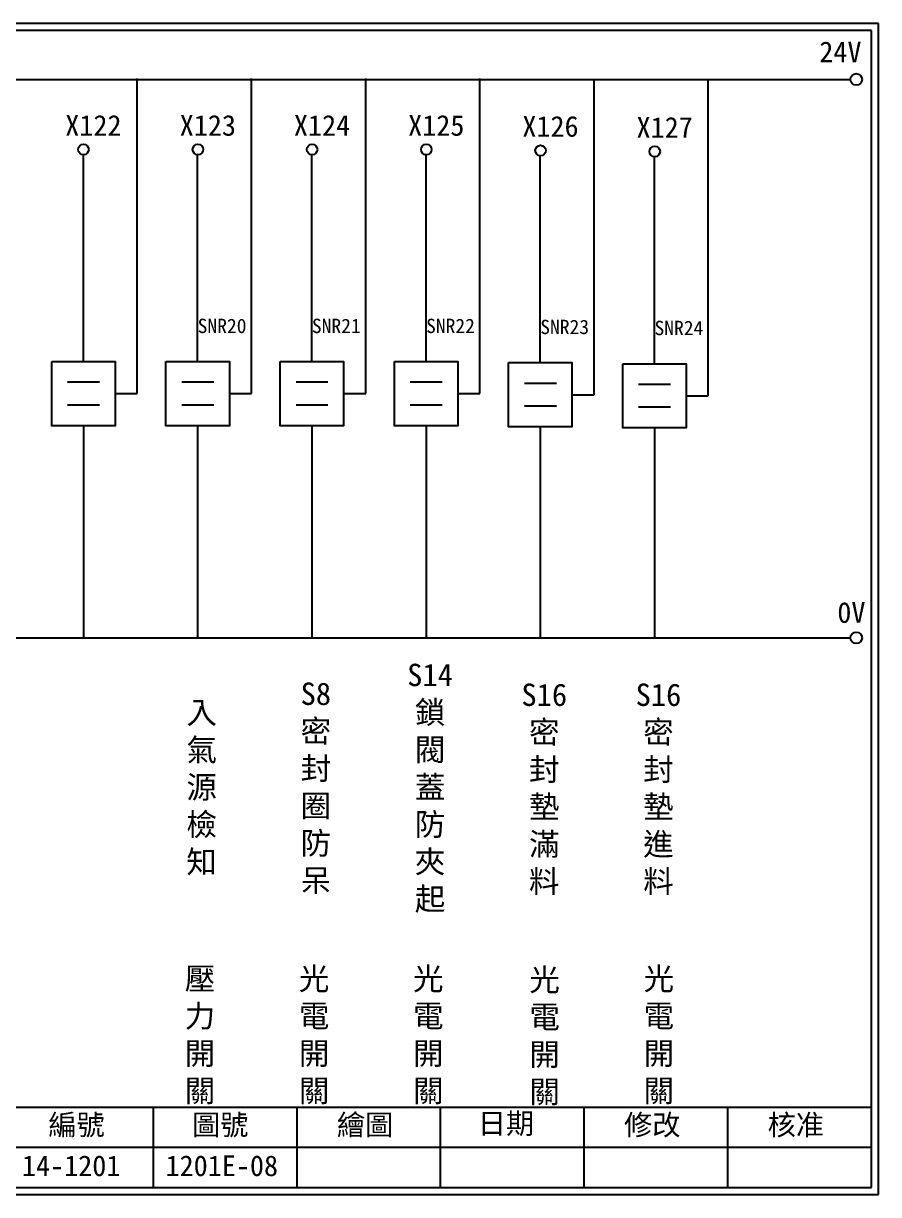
# Model space of a CAD drawing. Extents: x 325 to 612, y 3 to 207.
# Drawn here: x 463.4 to 612.3, y 3 to 207 of the extents above; entities that cross this region are included whole.
import ezdxf

# ---------------------------------------------------------------- set-up
doc = ezdxf.new("R2010")
doc.units = 0
doc.layers.get('0').update_dxf_attribs({"linetype": 'CONTINUOUS'})
doc.layers.add('圖框層', color=7, linetype='CONTINUOUS')
doc.layers.add('標尺寸層', color=3, linetype='CONTINUOUS')
doc.styles.add('CNS', font='romanc.shx', dxfattribs={"bigfont": 'chineset.shx'})
doc.styles.add('STSL', font='kaiu.ttf')

msp = doc.modelspace()

# ---------------------------------------------------------------- linework, layer by layer
for p, q in [((483.26, 142.49), (483.26, 197.4)), ((503.14, 142.49), (503.14, 197.4)), ((523.03, 142.49), (523.03, 197.4)), ((542.91, 142.49), (542.91, 197.4)), ((562.79, 142.31), (562.79, 197.22)), ((582.67, 142.13), (582.67, 197.05)), ((473.89, 148.07), (473.89, 184.09)), ((493.77, 148.07), (493.77, 184.09)), ((513.66, 148.07), (513.66, 184.09)), ((533.54, 148.07), (533.54, 184.09)), ((553.42, 147.89), (553.42, 183.91)), ((573.31, 147.71), (573.31, 183.74)), ((479.41, 142.49), (483.26, 142.49)), ((499.29, 142.49), (503.14, 142.49)), ((519.17, 142.49), (523.03, 142.49)), ((539.05, 142.49), (542.91, 142.49)), ((558.94, 142.31), (562.79, 142.31)), ((578.82, 142.13), (582.67, 142.13)), ((473.89, 136.91), (473.89, 100.14)), ((493.77, 136.91), (493.77, 100.14)), ((513.66, 136.91), (513.66, 100.14)), ((533.54, 136.91), (533.54, 100.14)), ((553.42, 136.73), (553.42, 99.96)), ((573.31, 136.56), (573.31, 99.78))]:
    msp.add_line(p, q)
for points in [[(468.38, 148.07), (479.41, 148.07), (479.41, 136.91), (468.38, 136.91)], [(488.26, 148.07), (499.29, 148.07), (499.29, 136.91), (488.26, 136.91)], [(508.14, 148.07), (519.17, 148.07), (519.17, 136.91), (508.14, 136.91)], [(528.03, 148.07), (539.05, 148.07), (539.05, 136.91), (528.03, 136.91)], [(547.91, 147.89), (558.94, 147.89), (558.94, 136.73), (547.91, 136.73)], [(567.79, 147.71), (578.82, 147.71), (578.82, 136.56), (567.79, 136.56)]]:
    msp.add_lwpolyline(points, close=True)
for centre in [(608.44, 197.22), (608.44, 99.96)]:
    msp.add_circle(centre, 1)
at = {"layer": '圖框層', "color": 7}
for p, q in [((612.32, 206.97), (325.32, 206.97)), ((612.32, 3), (612.32, 206.97)), ((611.07, 205.72), (326.57, 205.72)), ((611.07, 4.25), (611.07, 205.72)), ((326.57, 18.25), (611.07, 18.25)), ((486.07, 4.25), (486.07, 18.25)), ((511.07, 4.25), (511.07, 18.25)), ((536.07, 4.25), (536.07, 18.25)), ((561.07, 4.25), (561.07, 18.25)), ((586.07, 4.25), (586.07, 18.25)), ((461.07, 11.25), (611.07, 11.25)), ((326.57, 4.25), (611.07, 4.25)), ((325.32, 3), (612.32, 3))]:
    msp.add_line(p, q, dxfattribs=at)
at = {"layer": '標尺寸層', "color": 7}
for p, q in [((329.84, 197.22), (607.44, 197.22)), ((471.13, 144.52), (476.7, 144.52)), ((491.01, 144.52), (496.58, 144.52)), ((510.9, 144.52), (516.46, 144.52)), ((530.78, 144.52), (536.35, 144.52)), ((550.66, 144.34), (556.23, 144.34)), ((570.54, 144.17), (576.11, 144.17)), ((471.13, 140.55), (476.7, 140.55)), ((491.01, 140.55), (496.58, 140.55)), ((510.9, 140.55), (516.46, 140.55)), ((530.78, 140.55), (536.35, 140.55)), ((550.66, 140.37), (556.23, 140.37)), ((570.54, 140.19), (576.11, 140.19)), ((330.05, 99.96), (607.44, 99.96))]:
    msp.add_line(p, q, dxfattribs=at)
for centre in [(473.89, 185.01), (493.82, 185.01), (513.7, 185.01), (533.58, 185.01), (553.47, 184.83), (573.35, 184.66)]:
    msp.add_circle(centre, 0.92, dxfattribs=at)

# ---------------------------------------------------------------- texts
at = {"layer": '圖框層', "color": 4, "style": 'STSL'}
for s, height, p in [('24V', 3.6, (602, 200.22)), ('X122', 3.6, (470.72, 187.41)), ('X123', 3.6, (490.65, 187.41)), ('X124', 3.6, (510.53, 187.41)), ('X125', 3.6, (530.42, 187.41)), ('X126', 3.6, (550.3, 187.24)), ('X127', 3.6, (570.18, 187.06)), ('SNR20', 2.5, (493.77, 153.04)), ('SNR21', 2.5, (513.66, 153.04)), ('SNR22', 2.5, (533.54, 153.04)), ('SNR23', 2.5, (553.42, 152.86)), ('SNR24', 2.5, (573.31, 152.68)), ('0V', 3.6, (605.14, 102.58)), ('編號', 3.6, (467.78, 13.34)), ('圖號', 3.6, (492.78, 13.34)), ('繪圖', 3.6, (518.01, 13.34)), ('日期', 3.6, (542.54, 13.59)), ('修改', 3.6, (568.01, 13.34)), ('核准', 3.6, (593.01, 13.34)), ('14-1201', 3.6, (463.18, 6.22)), ('1201E-08', 3.6, (488.18, 6.22))]:
    msp.add_text(s, height=height, dxfattribs=at).set_placement(p)
at = {"layer": '標尺寸層', "color": 7, "char_height": 3.9, "width": 4.9608, "attachment_point": 5, "style": 'CNS'}
for s, insert in [('{\\fDFKai-SB|b0|i0|c136|p65;S14\\P鎖閥蓋防夾起}', (534.23, 73.76)), ('{\\fDFKai-SB|b0|i0|c136|p65;S8密封圈防呆}', (514.35, 73.76)), ('{\\fDFKai-SB|b0|i0|c136|p65;S16密封墊滿料}', (554.12, 73.58)), ('{\\fDFKai-SB|b0|i0|c136|p65;S16密封墊進料}', (574, 73.58)), ('{\\fDFKai-SB|b0|i0|c136|p65;\\H1x;入氣源檢知}', (494.47, 73.76)), ('{\\fDFKai-SB|b0|i0|c136|p65;壓力開關}', (494.17, 30.63)), ('{\\fDFKai-SB|b0|i0|c136|p65;光電開關}', (514.05, 30.63)), ('{\\fDFKai-SB|b0|i0|c136|p65;光電開關}', (533.93, 30.63)), ('{\\fDFKai-SB|b0|i0|c136|p65;光電開關}', (554.18, 30.45)), ('{\\fDFKai-SB|b0|i0|c136|p65;光電開關}', (574.06, 30.63))]:
    msp.add_mtext(s, dxfattribs=dict(at, insert=insert))

doc.saveas('drawing.dxf')
